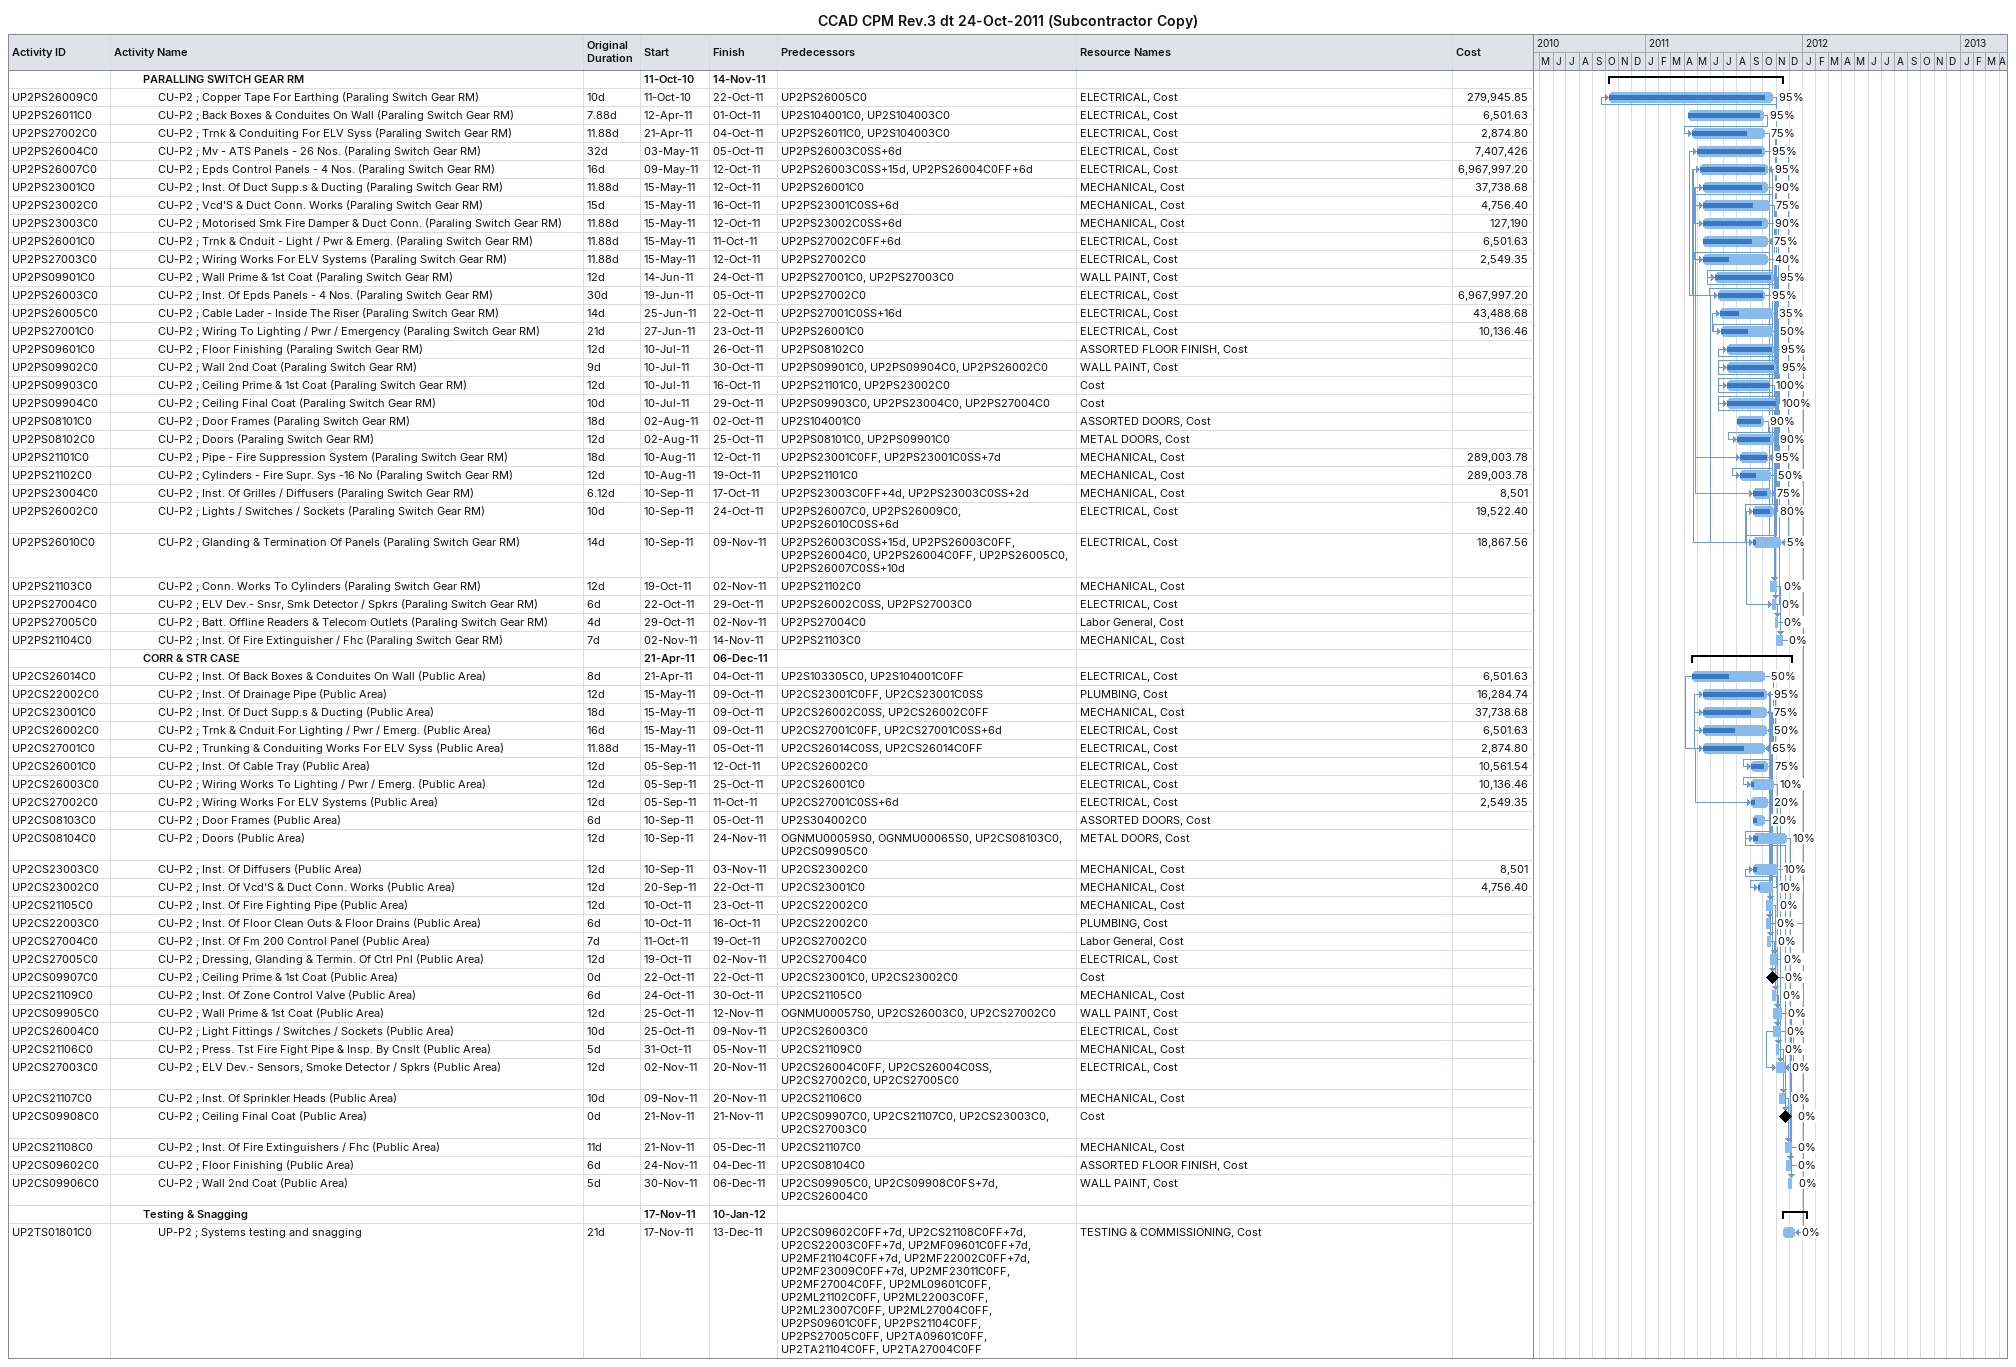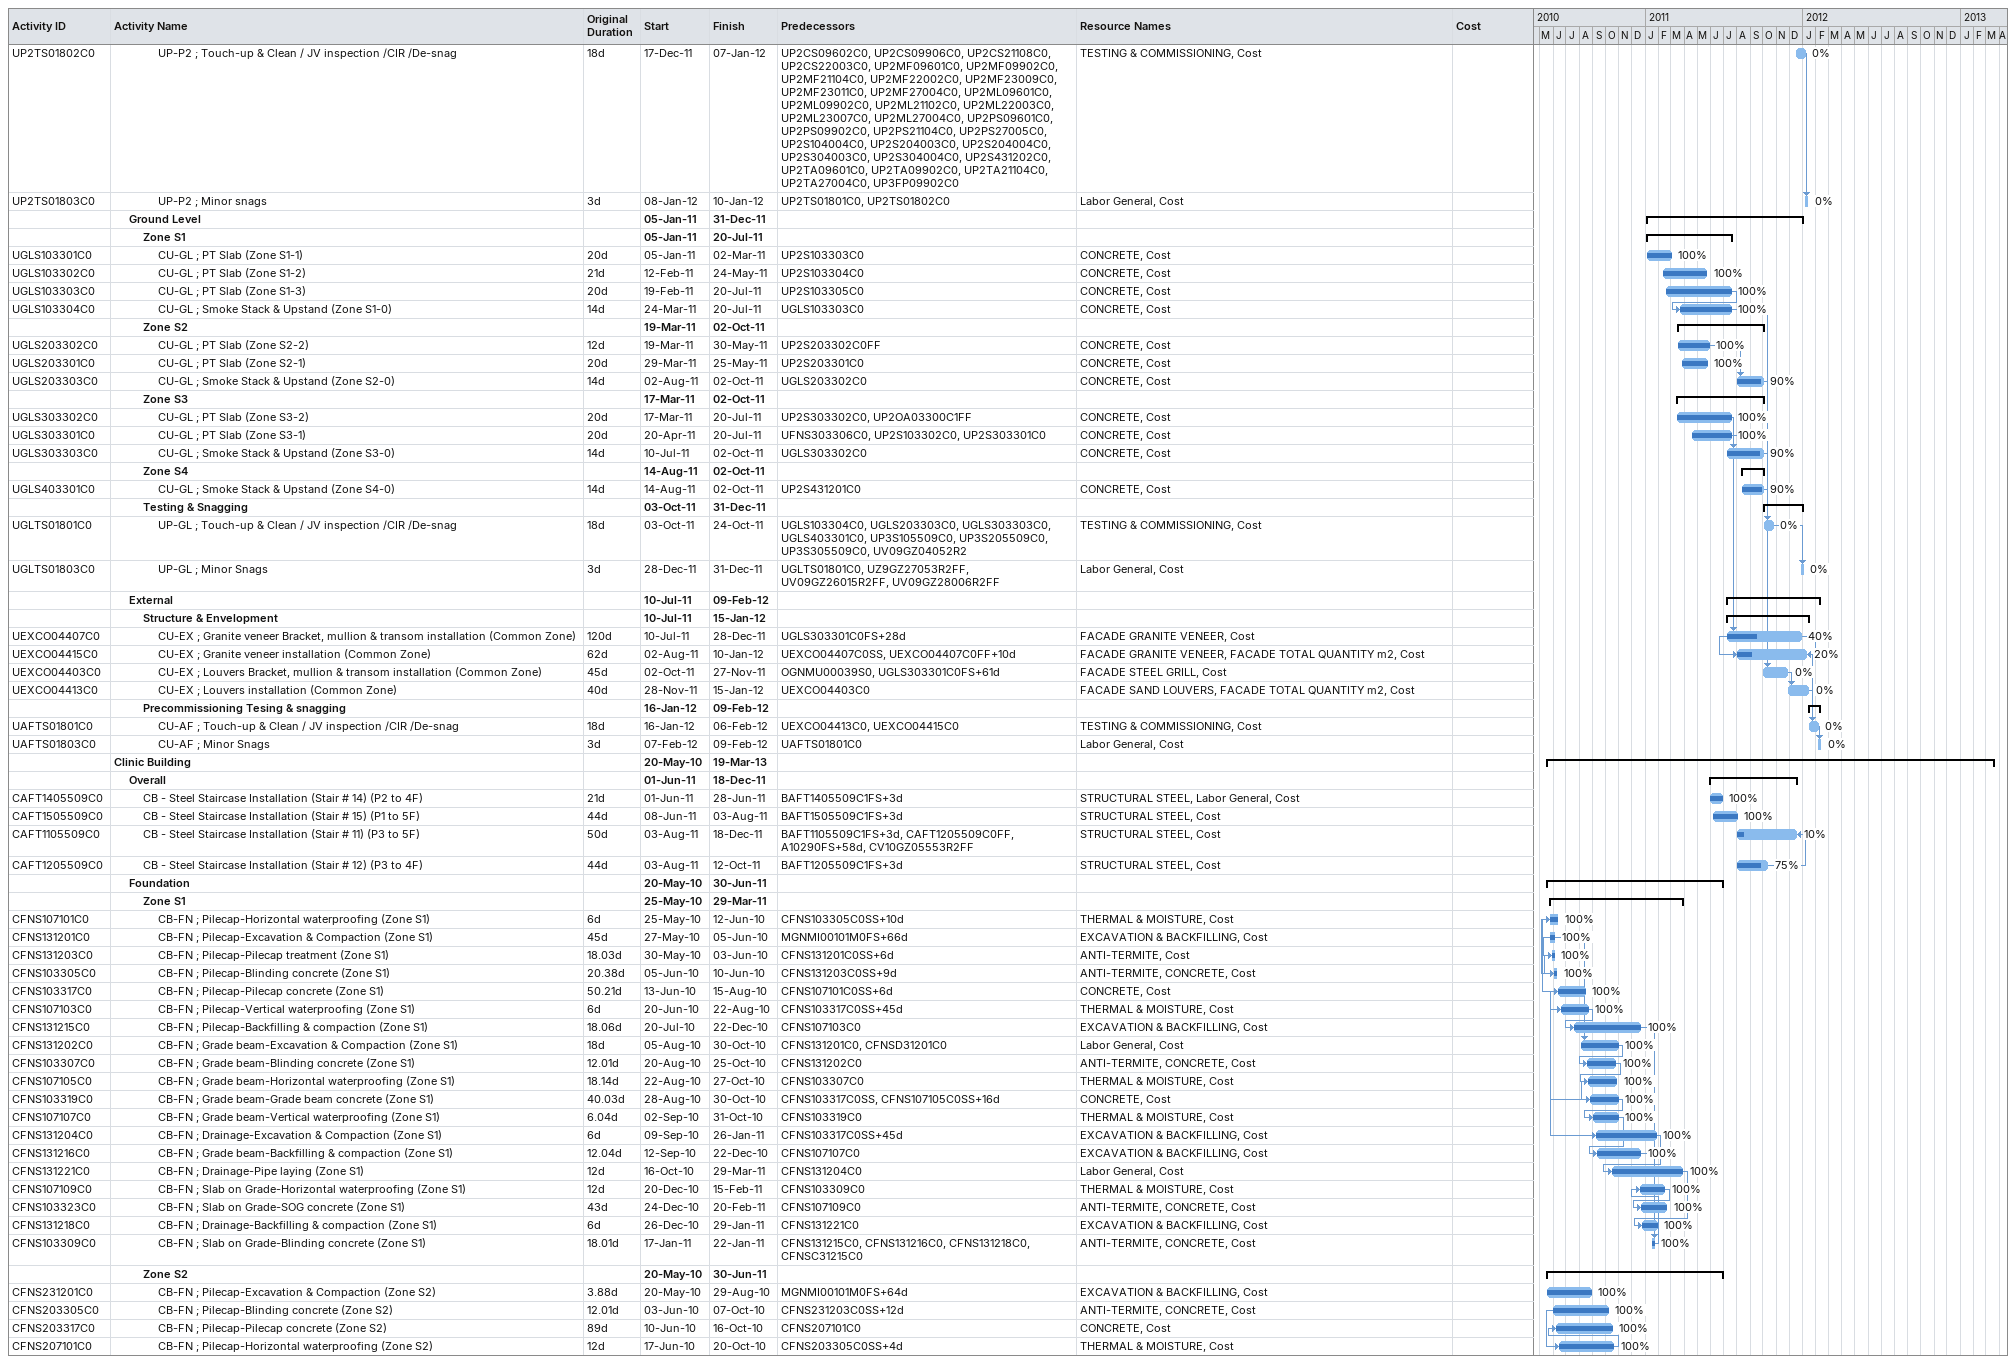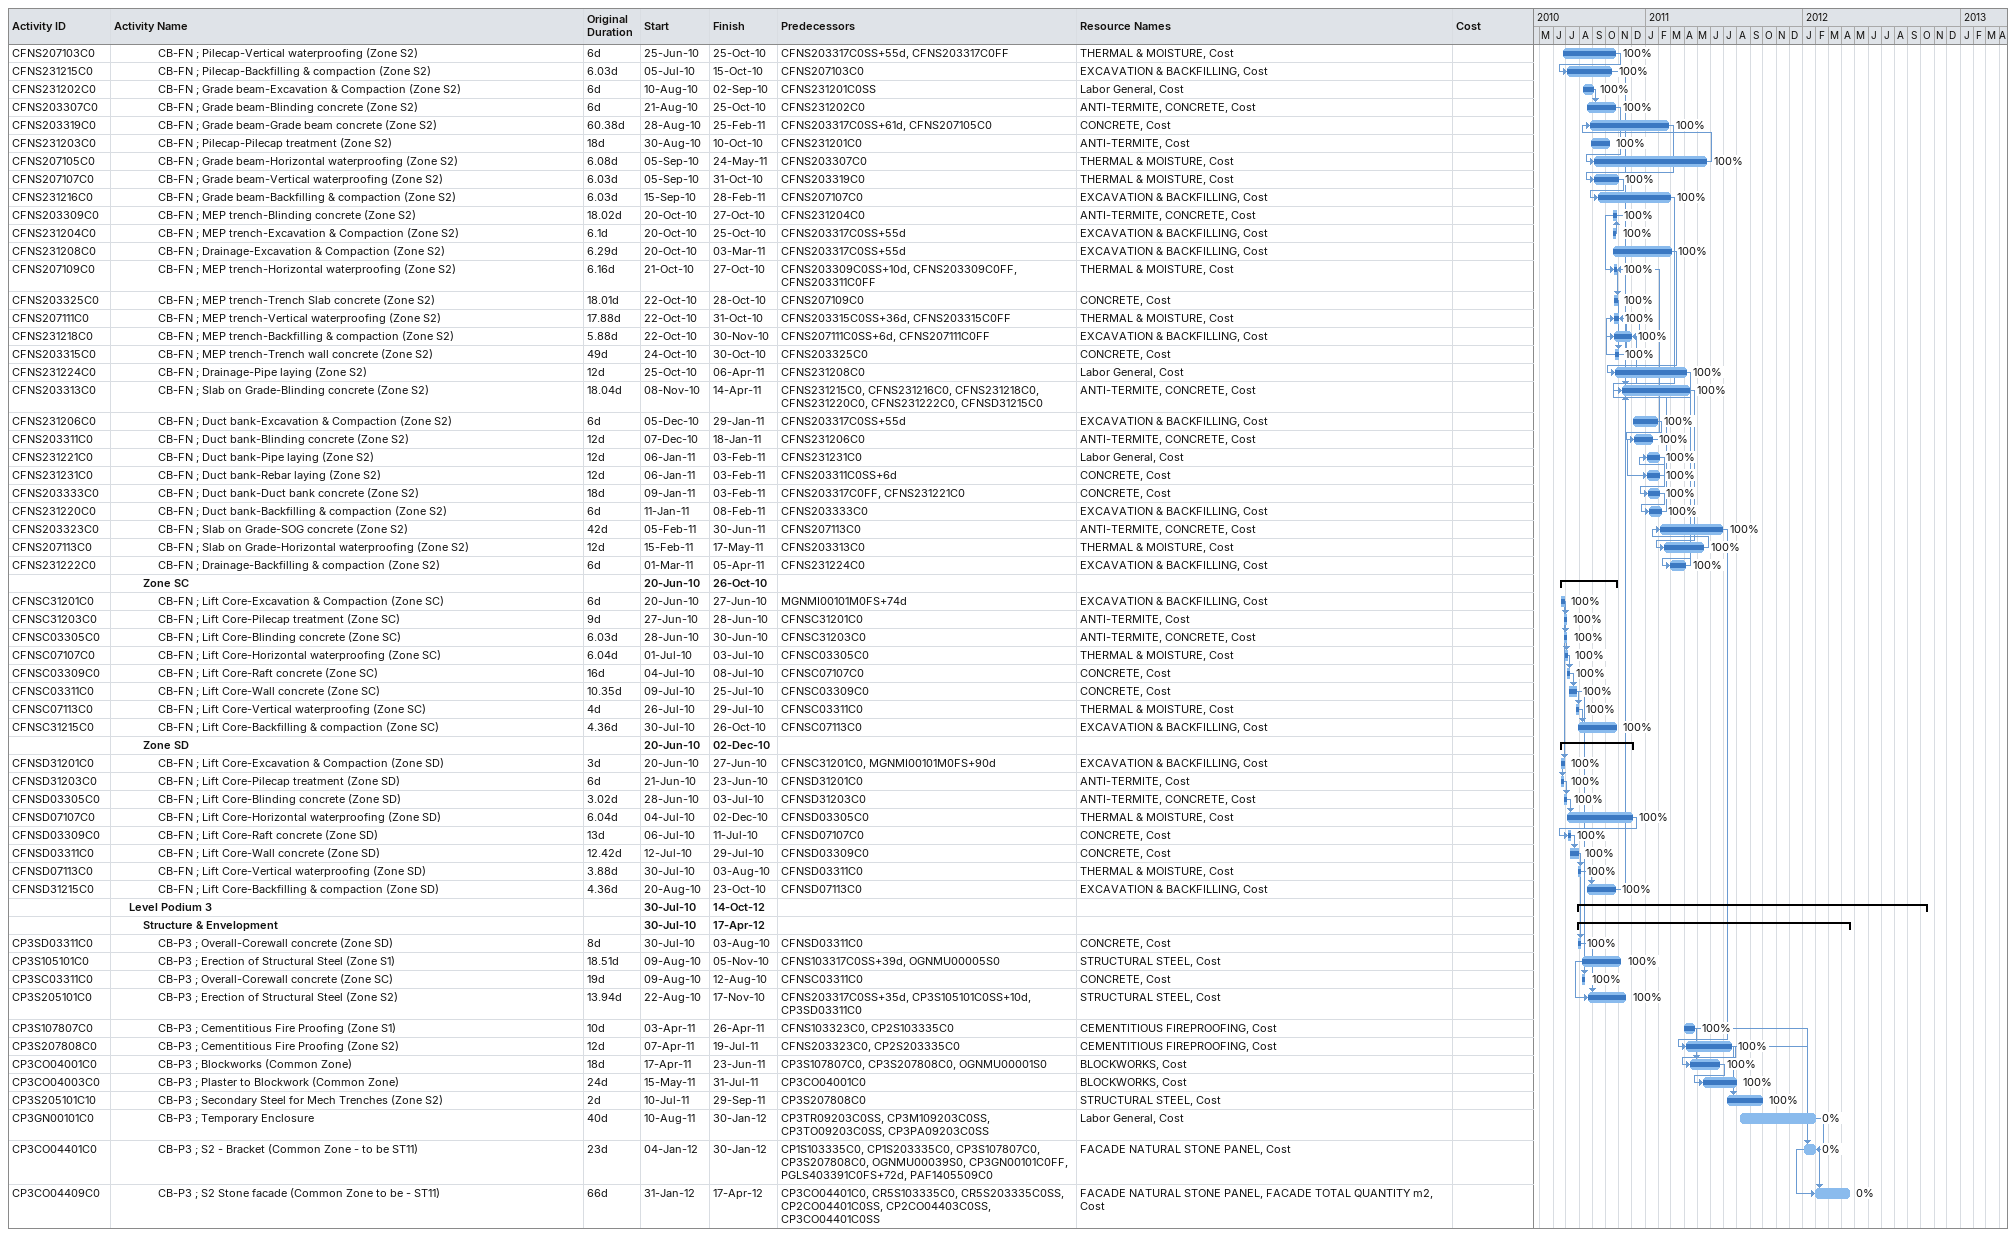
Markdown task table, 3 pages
CCAD CPM Rev.3 dt 24-Oct-2011 (Subcontractor Copy)

| ID | Level | Task | Original duration | Start | Finish | Predecessors | Resources | % complete | Cost |
|---|---|---|---|---|---|---|---|---|---|
|  | 3 | **PARALLING SWITCH GEAR RM** |  | 2010-10-11 | 2011-11-14 |  |  |  |  |
| UP2PS26009C0 | 4 | CU-P2 ; Copper Tape For Earthing (Paraling Switch Gear RM) | 10d | 2010-10-11 | 2011-10-22 | UP2PS26005C0 | ELECTRICAL, Cost | 95 | 279945.85 |
| UP2PS26011C0 | 4 | CU-P2 ; Back Boxes & Conduites On Wall (Paraling Switch Gear RM) | 7.88d | 2011-04-12 | 2011-10-01 | UP2S104001C0, UP2S104003C0 | ELECTRICAL, Cost | 95 | 6501.63 |
| UP2PS27002C0 | 4 | CU-P2 ; Trnk & Conduiting For ELV Syss (Paraling Switch Gear RM) | 11.88d | 2011-04-21 | 2011-10-04 | UP2PS26011C0, UP2S104003C0 | ELECTRICAL, Cost | 75 | 2874.80 |
| UP2PS26004C0 | 4 | CU-P2 ; Mv - ATS Panels - 26 Nos. (Paraling Switch Gear RM) | 32d | 2011-05-03 | 2011-10-05 | UP2PS26003C0SS+6d | ELECTRICAL, Cost | 95 | 7407426 |
| UP2PS26007C0 | 4 | CU-P2 ; Epds Control Panels - 4 Nos. (Paraling Switch Gear RM) | 16d | 2011-05-09 | 2011-10-12 | UP2PS26003C0SS+15d, UP2PS26004C0FF+6d | ELECTRICAL, Cost | 95 | 6967997.20 |
| UP2PS23001C0 | 4 | CU-P2 ; Inst. Of Duct Supp.s & Ducting (Paraling Switch Gear RM) | 11.88d | 2011-05-15 | 2011-10-12 | UP2PS26001C0 | MECHANICAL, Cost | 90 | 37738.68 |
| UP2PS23002C0 | 4 | CU-P2 ; Vcd'S & Duct Conn. Works (Paraling Switch Gear RM) | 15d | 2011-05-15 | 2011-10-16 | UP2PS23001C0SS+6d | MECHANICAL, Cost | 75 | 4756.40 |
| UP2PS23003C0 | 4 | CU-P2 ; Motorised Smk Fire Damper & Duct Conn. (Paraling Switch Gear RM) | 11.88d | 2011-05-15 | 2011-10-12 | UP2PS23002C0SS+6d | MECHANICAL, Cost | 90 | 127190 |
| UP2PS26001C0 | 4 | CU-P2 ; Trnk & Cnduit - Light / Pwr & Emerg. (Paraling Switch Gear RM) | 11.88d | 2011-05-15 | 2011-10-11 | UP2PS27002C0FF+6d | ELECTRICAL, Cost | 75 | 6501.63 |
| UP2PS27003C0 | 4 | CU-P2 ; Wiring Works For ELV Systems (Paraling Switch Gear RM) | 11.88d | 2011-05-15 | 2011-10-12 | UP2PS27002C0 | ELECTRICAL, Cost | 40 | 2549.35 |
| UP2PS09901C0 | 4 | CU-P2 ; Wall Prime & 1st Coat (Paraling Switch Gear RM) | 12d | 2011-06-14 | 2011-10-24 | UP2PS27001C0, UP2PS27003C0 | WALL PAINT, Cost | 95 |  |
| UP2PS26003C0 | 4 | CU-P2 ; Inst. Of Epds Panels - 4 Nos. (Paraling Switch Gear RM) | 30d | 2011-06-19 | 2011-10-05 | UP2PS27002C0 | ELECTRICAL, Cost | 95 | 6967997.20 |
| UP2PS26005C0 | 4 | CU-P2 ; Cable Lader - Inside The Riser (Paraling Switch Gear RM) | 14d | 2011-06-25 | 2011-10-22 | UP2PS27001C0SS+16d | ELECTRICAL, Cost | 35 | 43488.68 |
| UP2PS27001C0 | 4 | CU-P2 ; Wiring To Lighting / Pwr / Emergency (Paraling Switch Gear RM) | 21d | 2011-06-27 | 2011-10-23 | UP2PS26001C0 | ELECTRICAL, Cost | 50 | 10136.46 |
| UP2PS09601C0 | 4 | CU-P2 ; Floor Finishing (Paraling Switch Gear RM) | 12d | 2011-07-10 | 2011-10-26 | UP2PS08102C0 | ASSORTED FLOOR FINISH, Cost | 95 |  |
| UP2PS09902C0 | 4 | CU-P2 ; Wall 2nd Coat (Paraling Switch Gear RM) | 9d | 2011-07-10 | 2011-10-30 | UP2PS09901C0, UP2PS09904C0, UP2PS26002C0 | WALL PAINT, Cost | 95 |  |
| UP2PS09903C0 | 4 | CU-P2 ; Ceiling Prime & 1st Coat (Paraling Switch Gear RM) | 12d | 2011-07-10 | 2011-10-16 | UP2PS21101C0, UP2PS23002C0 | Cost | 100 |  |
| UP2PS09904C0 | 4 | CU-P2 ; Ceiling Final Coat (Paraling Switch Gear RM) | 10d | 2011-07-10 | 2011-10-29 | UP2PS09903C0, UP2PS23004C0, UP2PS27004C0 | Cost | 100 |  |
| UP2PS08101C0 | 4 | CU-P2 ; Door Frames (Paraling Switch Gear RM) | 18d | 2011-08-02 | 2011-10-02 | UP2S104001C0 | ASSORTED DOORS, Cost | 90 |  |
| UP2PS08102C0 | 4 | CU-P2 ; Doors (Paraling Switch Gear RM) | 12d | 2011-08-02 | 2011-10-25 | UP2PS08101C0, UP2PS09901C0 | METAL DOORS, Cost | 90 |  |
| UP2PS21101C0 | 4 | CU-P2 ; Pipe - Fire Suppression System (Paraling Switch Gear RM) | 18d | 2011-08-10 | 2011-10-12 | UP2PS23001C0FF, UP2PS23001C0SS+7d | MECHANICAL, Cost | 95 | 289003.78 |
| UP2PS21102C0 | 4 | CU-P2 ; Cylinders - Fire Supr. Sys -16 No (Paraling Switch Gear RM) | 12d | 2011-08-10 | 2011-10-19 | UP2PS21101C0 | MECHANICAL, Cost | 50 | 289003.78 |
| UP2PS23004C0 | 4 | CU-P2 ; Inst. Of Grilles / Diffusers (Paraling Switch Gear RM) | 6.12d | 2011-09-10 | 2011-10-17 | UP2PS23003C0FF+4d, UP2PS23003C0SS+2d | MECHANICAL, Cost | 75 | 8501 |
| UP2PS26002C0 | 4 | CU-P2 ; Lights / Switches / Sockets (Paraling Switch Gear RM) | 10d | 2011-09-10 | 2011-10-24 | UP2PS26007C0, UP2PS26009C0, UP2PS26010C0SS+6d | ELECTRICAL, Cost | 80 | 19522.40 |
| UP2PS26010C0 | 4 | CU-P2 ; Glanding & Termination Of Panels (Paraling Switch Gear RM) | 14d | 2011-09-10 | 2011-11-09 | UP2PS26003C0SS+15d, UP2PS26003C0FF, UP2PS26004C0, UP2PS26004C0FF, UP2PS26005C0, UP2PS26007C0SS+10d | ELECTRICAL, Cost | 5 | 18867.56 |
| UP2PS21103C0 | 4 | CU-P2 ; Conn. Works To Cylinders (Paraling Switch Gear RM) | 12d | 2011-10-19 | 2011-11-02 | UP2PS21102C0 | MECHANICAL, Cost | 0 |  |
| UP2PS27004C0 | 4 | CU-P2 ; ELV Dev.- Snsr, Smk Detector / Spkrs (Paraling Switch Gear RM) | 6d | 2011-10-22 | 2011-10-29 | UP2PS26002C0SS, UP2PS27003C0 | ELECTRICAL, Cost | 0 |  |
| UP2PS27005C0 | 4 | CU-P2 ; Batt. Offline Readers & Telecom Outlets (Paraling Switch Gear RM) | 4d | 2011-10-29 | 2011-11-02 | UP2PS27004C0 | Labor General, Cost | 0 |  |
| UP2PS21104C0 | 4 | CU-P2 ; Inst. Of Fire Extinguisher / Fhc (Paraling Switch Gear RM) | 7d | 2011-11-02 | 2011-11-14 | UP2PS21103C0 | MECHANICAL, Cost | 0 |  |
|  | 3 | **CORR & STR CASE** |  | 2011-04-21 | 2011-12-06 |  |  |  |  |
| UP2CS26014C0 | 4 | CU-P2 ; Inst. Of Back Boxes & Conduites On Wall (Public Area) | 8d | 2011-04-21 | 2011-10-04 | UP2S103305C0, UP2S104001C0FF | ELECTRICAL, Cost | 50 | 6501.63 |
| UP2CS22002C0 | 4 | CU-P2 ; Inst. Of Drainage Pipe (Public Area) | 12d | 2011-05-15 | 2011-10-09 | UP2CS23001C0FF, UP2CS23001C0SS | PLUMBING, Cost | 95 | 16284.74 |
| UP2CS23001C0 | 4 | CU-P2 ; Inst. Of Duct Supp.s & Ducting (Public Area) | 18d | 2011-05-15 | 2011-10-09 | UP2CS26002C0SS, UP2CS26002C0FF | MECHANICAL, Cost | 75 | 37738.68 |
| UP2CS26002C0 | 4 | CU-P2 ; Trnk & Cnduit For Lighting / Pwr / Emerg. (Public Area) | 16d | 2011-05-15 | 2011-10-09 | UP2CS27001C0FF, UP2CS27001C0SS+6d | ELECTRICAL, Cost | 50 | 6501.63 |
| UP2CS27001C0 | 4 | CU-P2 ; Trunking & Conduiting Works For ELV Syss (Public Area) | 11.88d | 2011-05-15 | 2011-10-05 | UP2CS26014C0SS, UP2CS26014C0FF | ELECTRICAL, Cost | 65 | 2874.80 |
| UP2CS26001C0 | 4 | CU-P2 ; Inst. Of Cable Tray (Public Area) | 12d | 2011-09-05 | 2011-10-12 | UP2CS26002C0 | ELECTRICAL, Cost | 75 | 10561.54 |
| UP2CS26003C0 | 4 | CU-P2 ; Wiring Works To Lighting / Pwr / Emerg. (Public Area) | 12d | 2011-09-05 | 2011-10-25 | UP2CS26001C0 | ELECTRICAL, Cost | 10 | 10136.46 |
| UP2CS27002C0 | 4 | CU-P2 ; Wiring Works For ELV Systems (Public Area) | 12d | 2011-09-05 | 2011-10-11 | UP2CS27001C0SS+6d | ELECTRICAL, Cost | 20 | 2549.35 |
| UP2CS08103C0 | 4 | CU-P2 ; Door Frames (Public Area) | 6d | 2011-09-10 | 2011-10-05 | UP2S304002C0 | ASSORTED DOORS, Cost | 20 |  |
| UP2CS08104C0 | 4 | CU-P2 ; Doors (Public Area) | 12d | 2011-09-10 | 2011-11-24 | OGNMU00059S0, OGNMU00065S0, UP2CS08103C0, UP2CS09905C0 | METAL DOORS, Cost | 10 |  |
| UP2CS23003C0 | 4 | CU-P2 ; Inst. Of Diffusers (Public Area) | 12d | 2011-09-10 | 2011-11-03 | UP2CS23002C0 | MECHANICAL, Cost | 10 | 8501 |
| UP2CS23002C0 | 4 | CU-P2 ; Inst. Of Vcd'S & Duct Conn. Works (Public Area) | 12d | 2011-09-20 | 2011-10-22 | UP2CS23001C0 | MECHANICAL, Cost | 10 | 4756.40 |
| UP2CS21105C0 | 4 | CU-P2 ; Inst. Of Fire Fighting Pipe (Public Area) | 12d | 2011-10-10 | 2011-10-23 | UP2CS22002C0 | MECHANICAL, Cost | 0 |  |
| UP2CS22003C0 | 4 | CU-P2 ; Inst. Of Floor Clean Outs & Floor Drains (Public Area) | 6d | 2011-10-10 | 2011-10-16 | UP2CS22002C0 | PLUMBING, Cost | 0 |  |
| UP2CS27004C0 | 4 | CU-P2 ; Inst. Of Fm 200 Control Panel (Public Area) | 7d | 2011-10-11 | 2011-10-19 | UP2CS27002C0 | Labor General, Cost | 0 |  |
| UP2CS27005C0 | 4 | CU-P2 ; Dressing, Glanding & Termin. Of Ctrl Pnl (Public Area) | 12d | 2011-10-19 | 2011-11-02 | UP2CS27004C0 | ELECTRICAL, Cost | 0 |  |
| UP2CS09907C0 | 4 | CU-P2 ; Ceiling Prime & 1st Coat (Public Area) | 0d | 2011-10-22 | 2011-10-22 | UP2CS23001C0, UP2CS23002C0 | Cost | 0 |  |
| UP2CS21109C0 | 4 | CU-P2 ; Inst. Of Zone Control Valve (Public Area) | 6d | 2011-10-24 | 2011-10-30 | UP2CS21105C0 | MECHANICAL, Cost | 0 |  |
| UP2CS09905C0 | 4 | CU-P2 ; Wall Prime & 1st Coat (Public Area) | 12d | 2011-10-25 | 2011-11-12 | OGNMU00057S0, UP2CS26003C0, UP2CS27002C0 | WALL PAINT, Cost | 0 |  |
| UP2CS26004C0 | 4 | CU-P2 ; Light Fittings / Switches / Sockets (Public Area) | 10d | 2011-10-25 | 2011-11-09 | UP2CS26003C0 | ELECTRICAL, Cost | 0 |  |
| UP2CS21106C0 | 4 | CU-P2 ; Press. Tst Fire Fight Pipe & Insp. By Cnslt (Public Area) | 5d | 2011-10-31 | 2011-11-05 | UP2CS21109C0 | MECHANICAL, Cost | 0 |  |
| UP2CS27003C0 | 4 | CU-P2 ; ELV Dev.- Sensors, Smoke Detector / Spkrs (Public Area) | 12d | 2011-11-02 | 2011-11-20 | UP2CS26004C0FF, UP2CS26004C0SS, UP2CS27002C0, UP2CS27005C0 | ELECTRICAL, Cost | 0 |  |
| UP2CS21107C0 | 4 | CU-P2 ; Inst. Of Sprinkler Heads (Public Area) | 10d | 2011-11-09 | 2011-11-20 | UP2CS21106C0 | MECHANICAL, Cost | 0 |  |
| UP2CS09908C0 | 4 | CU-P2 ; Ceiling Final Coat (Public Area) | 0d | 2011-11-21 | 2011-11-21 | UP2CS09907C0, UP2CS21107C0, UP2CS23003C0, UP2CS27003C0 | Cost | 0 |  |
| UP2CS21108C0 | 4 | CU-P2 ; Inst. Of Fire Extinguishers / Fhc (Public Area) | 11d | 2011-11-21 | 2011-12-05 | UP2CS21107C0 | MECHANICAL, Cost | 0 |  |
| UP2CS09602C0 | 4 | CU-P2 ; Floor Finishing (Public Area) | 6d | 2011-11-24 | 2011-12-04 | UP2CS08104C0 | ASSORTED FLOOR FINISH, Cost | 0 |  |
| UP2CS09906C0 | 4 | CU-P2 ; Wall 2nd Coat (Public Area) | 5d | 2011-11-30 | 2011-12-06 | UP2CS09905C0, UP2CS09908C0FS+7d, UP2CS26004C0 | WALL PAINT, Cost | 0 |  |
|  | 3 | **Testing & Snagging** |  | 2011-11-17 | 2012-01-10 |  |  |  |  |
| UP2TS01801C0 | 4 | UP-P2 ; Systems testing and snagging | 21d | 2011-11-17 | 2011-12-13 | UP2CS09602C0FF+7d, UP2CS21108C0FF+7d, UP2CS22003C0FF+7d, UP2MF09601C0FF+7d, UP2MF21104C0FF+7d, UP2MF22002C0FF+7d, UP2MF23009C0FF+7d, UP2MF23011C0FF, UP2MF27004C0FF, UP2ML09601C0FF, UP2ML21102C0FF, UP2ML22003C0FF, UP2ML23007C0FF, UP2ML27004C0FF, UP2PS09601C0FF, UP2PS21104C0FF, UP2PS27005C0FF, UP2TA09601C0FF, UP2TA21104C0FF, UP2TA27004C0FF | TESTING & COMMISSIONING, Cost | 0 |  |
| UP2TS01802C0 | 4 | UP-P2 ; Touch-up & Clean / JV inspection /CIR /De-snag | 18d | 2011-12-17 | 2012-01-07 | UP2CS09602C0, UP2CS09906C0, UP2CS21108C0, UP2CS22003C0, UP2MF09601C0, UP2MF09902C0, UP2MF21104C0, UP2MF22002C0, UP2MF23009C0, UP2MF23011C0, UP2MF27004C0, UP2ML09601C0, UP2ML09902C0, UP2ML21102C0, UP2ML22003C0, UP2ML23007C0, UP2ML27004C0, UP2PS09601C0, UP2PS09902C0, UP2PS21104C0, UP2PS27005C0, UP2S104004C0, UP2S204003C0, UP2S204004C0, UP2S304003C0, UP2S304004C0, UP2S431202C0, UP2TA09601C0, UP2TA09902C0, UP2TA21104C0, UP2TA27004C0, UP3FP09902C0 | TESTING & COMMISSIONING, Cost | 0 |  |
| UP2TS01803C0 | 4 | UP-P2 ; Minor snags | 3d | 2012-01-08 | 2012-01-10 | UP2TS01801C0, UP2TS01802C0 | Labor General, Cost | 0 |  |
|  | 2 | **Ground Level** |  | 2011-01-05 | 2011-12-31 |  |  |  |  |
|  | 3 | **Zone S1** |  | 2011-01-05 | 2011-07-20 |  |  |  |  |
| UGLS103301C0 | 4 | CU-GL ; PT Slab (Zone S1-1) | 20d | 2011-01-05 | 2011-03-02 | UP2S103303C0 | CONCRETE, Cost | 100 |  |
| UGLS103302C0 | 4 | CU-GL ; PT Slab (Zone S1-2) | 21d | 2011-02-12 | 2011-05-24 | UP2S103304C0 | CONCRETE, Cost | 100 |  |
| UGLS103303C0 | 4 | CU-GL ; PT Slab (Zone S1-3) | 20d | 2011-02-19 | 2011-07-20 | UP2S103305C0 | CONCRETE, Cost | 100 |  |
| UGLS103304C0 | 4 | CU-GL ; Smoke Stack & Upstand (Zone S1-0) | 14d | 2011-03-24 | 2011-07-20 | UGLS103303C0 | CONCRETE, Cost | 100 |  |
|  | 3 | **Zone S2** |  | 2011-03-19 | 2011-10-02 |  |  |  |  |
| UGLS203302C0 | 4 | CU-GL ; PT Slab (Zone S2-2) | 12d | 2011-03-19 | 2011-05-30 | UP2S203302C0FF | CONCRETE, Cost | 100 |  |
| UGLS203301C0 | 4 | CU-GL ; PT Slab (Zone S2-1) | 20d | 2011-03-29 | 2011-05-25 | UP2S203301C0 | CONCRETE, Cost | 100 |  |
| UGLS203303C0 | 4 | CU-GL ; Smoke Stack & Upstand (Zone S2-0) | 14d | 2011-08-02 | 2011-10-02 | UGLS203302C0 | CONCRETE, Cost | 90 |  |
|  | 3 | **Zone S3** |  | 2011-03-17 | 2011-10-02 |  |  |  |  |
| UGLS303302C0 | 4 | CU-GL ; PT Slab (Zone S3-2) | 20d | 2011-03-17 | 2011-07-20 | UP2S303302C0, UP2OA03300C1FF | CONCRETE, Cost | 100 |  |
| UGLS303301C0 | 4 | CU-GL ; PT Slab (Zone S3-1) | 20d | 2011-04-20 | 2011-07-20 | UFNS303306C0, UP2S103302C0, UP2S303301C0 | CONCRETE, Cost | 100 |  |
| UGLS303303C0 | 4 | CU-GL ; Smoke Stack & Upstand (Zone S3-0) | 14d | 2011-07-10 | 2011-10-02 | UGLS303302C0 | CONCRETE, Cost | 90 |  |
|  | 3 | **Zone S4** |  | 2011-08-14 | 2011-10-02 |  |  |  |  |
| UGLS403301C0 | 4 | CU-GL ; Smoke Stack & Upstand (Zone S4-0) | 14d | 2011-08-14 | 2011-10-02 | UP2S431201C0 | CONCRETE, Cost | 90 |  |
|  | 3 | **Testing & Snagging** |  | 2011-10-03 | 2011-12-31 |  |  |  |  |
| UGLTS01801C0 | 4 | UP-GL ; Touch-up & Clean / JV inspection /CIR /De-snag | 18d | 2011-10-03 | 2011-10-24 | UGLS103304C0, UGLS203303C0, UGLS303303C0, UGLS403301C0, UP3S105509C0, UP3S205509C0, UP3S305509C0, UV09GZ04052R2 | TESTING & COMMISSIONING, Cost | 0 |  |
| UGLTS01803C0 | 4 | UP-GL ; Minor Snags | 3d | 2011-12-28 | 2011-12-31 | UGLTS01801C0, UZ9GZ27053R2FF, UV09GZ26015R2FF, UV09GZ28006R2FF | Labor General, Cost | 0 |  |
|  | 2 | **External** |  | 2011-07-10 | 2012-02-09 |  |  |  |  |
|  | 3 | **Structure & Envelopment** |  | 2011-07-10 | 2012-01-15 |  |  |  |  |
| UEXCO04407C0 | 4 | CU-EX ; Granite veneer Bracket, mullion & transom installation (Common Zone) | 120d | 2011-07-10 | 2011-12-28 | UGLS303301C0FS+28d | FACADE GRANITE VENEER, Cost | 40 |  |
| UEXCO04415C0 | 4 | CU-EX ; Granite veneer installation (Common Zone) | 62d | 2011-08-02 | 2012-01-10 | UEXCO04407C0SS, UEXCO04407C0FF+10d | FACADE GRANITE VENEER, FACADE TOTAL QUANTITY m2, Cost | 20 |  |
| UEXCO04403C0 | 4 | CU-EX ; Louvers Bracket, mullion & transom installation (Common Zone) | 45d | 2011-10-02 | 2011-11-27 | OGNMU00039S0, UGLS303301C0FS+61d | FACADE STEEL GRILL, Cost | 0 |  |
| UEXCO04413C0 | 4 | CU-EX ; Louvers installation (Common Zone) | 40d | 2011-11-28 | 2012-01-15 | UEXCO04403C0 | FACADE SAND LOUVERS, FACADE TOTAL QUANTITY m2, Cost | 0 |  |
|  | 3 | **Precommissioning Tesing & snagging** |  | 2012-01-16 | 2012-02-09 |  |  |  |  |
| UAFTS01801C0 | 4 | CU-AF ; Touch-up & Clean / JV inspection /CIR /De-snag | 18d | 2012-01-16 | 2012-02-06 | UEXCO04413C0, UEXCO04415C0 | TESTING & COMMISSIONING, Cost | 0 |  |
| UAFTS01803C0 | 4 | CU-AF ; Minor Snags | 3d | 2012-02-07 | 2012-02-09 | UAFTS01801C0 | Labor General, Cost | 0 |  |
|  | 1 | **Clinic Building** |  | 2010-05-20 | 2013-03-19 |  |  |  |  |
|  | 2 | **Overall** |  | 2011-06-01 | 2011-12-18 |  |  |  |  |
| CAFT1405509C0 | 3 | CB - Steel Staircase Installation (Stair # 14) (P2 to 4F) | 21d | 2011-06-01 | 2011-06-28 | BAFT1405509C1FS+3d | STRUCTURAL STEEL, Labor General, Cost | 100 |  |
| CAFT1505509C0 | 3 | CB - Steel Staircase Installation (Stair # 15) (P1 to 5F) | 44d | 2011-06-08 | 2011-08-03 | BAFT1505509C1FS+3d | STRUCTURAL STEEL, Cost | 100 |  |
| CAFT1105509C0 | 3 | CB - Steel Staircase Installation (Stair # 11) (P3 to 5F) | 50d | 2011-08-03 | 2011-12-18 | BAFT1105509C1FS+3d, CAFT1205509C0FF, A10290FS+58d, CV10GZ05553R2FF | STRUCTURAL STEEL, Cost | 10 |  |
| CAFT1205509C0 | 3 | CB - Steel Staircase Installation (Stair # 12) (P3 to 4F) | 44d | 2011-08-03 | 2011-10-12 | BAFT1205509C1FS+3d | STRUCTURAL STEEL, Cost | 75 |  |
|  | 2 | **Foundation** |  | 2010-05-20 | 2011-06-30 |  |  |  |  |
|  | 3 | **Zone S1** |  | 2010-05-25 | 2011-03-29 |  |  |  |  |
| CFNS107101C0 | 4 | CB-FN ; Pilecap-Horizontal waterproofing (Zone S1) | 6d | 2010-05-25 | 2010-06-12 | CFNS103305C0SS+10d | THERMAL & MOISTURE, Cost | 100 |  |
| CFNS131201C0 | 4 | CB-FN ; Pilecap-Excavation & Compaction (Zone S1) | 45d | 2010-05-27 | 2010-06-05 | MGNMI00101M0FS+66d | EXCAVATION & BACKFILLING, Cost | 100 |  |
| CFNS131203C0 | 4 | CB-FN ; Pilecap-Pilecap treatment (Zone S1) | 18.03d | 2010-05-30 | 2010-06-03 | CFNS131201C0SS+6d | ANTI-TERMITE, Cost | 100 |  |
| CFNS103305C0 | 4 | CB-FN ; Pilecap-Blinding concrete (Zone S1) | 20.38d | 2010-06-05 | 2010-06-10 | CFNS131203C0SS+9d | ANTI-TERMITE, CONCRETE, Cost | 100 |  |
| CFNS103317C0 | 4 | CB-FN ; Pilecap-Pilecap concrete (Zone S1) | 50.21d | 2010-06-13 | 2010-08-15 | CFNS107101C0SS+6d | CONCRETE, Cost | 100 |  |
| CFNS107103C0 | 4 | CB-FN ; Pilecap-Vertical waterproofing (Zone S1) | 6d | 2010-06-20 | 2010-08-22 | CFNS103317C0SS+45d | THERMAL & MOISTURE, Cost | 100 |  |
| CFNS131215C0 | 4 | CB-FN ; Pilecap-Backfilling & compaction (Zone S1) | 18.06d | 2010-07-20 | 2010-12-22 | CFNS107103C0 | EXCAVATION & BACKFILLING, Cost | 100 |  |
| CFNS131202C0 | 4 | CB-FN ; Grade beam-Excavation & Compaction (Zone S1) | 18d | 2010-08-05 | 2010-10-30 | CFNS131201C0, CFNSD31201C0 | Labor General, Cost | 100 |  |
| CFNS103307C0 | 4 | CB-FN ; Grade beam-Blinding concrete (Zone S1) | 12.01d | 2010-08-20 | 2010-10-25 | CFNS131202C0 | ANTI-TERMITE, CONCRETE, Cost | 100 |  |
| CFNS107105C0 | 4 | CB-FN ; Grade beam-Horizontal waterproofing (Zone S1) | 18.14d | 2010-08-22 | 2010-10-27 | CFNS103307C0 | THERMAL & MOISTURE, Cost | 100 |  |
| CFNS103319C0 | 4 | CB-FN ; Grade beam-Grade beam concrete (Zone S1) | 40.03d | 2010-08-28 | 2010-10-30 | CFNS103317C0SS, CFNS107105C0SS+16d | CONCRETE, Cost | 100 |  |
| CFNS107107C0 | 4 | CB-FN ; Grade beam-Vertical waterproofing (Zone S1) | 6.04d | 2010-09-02 | 2010-10-31 | CFNS103319C0 | THERMAL & MOISTURE, Cost | 100 |  |
| CFNS131204C0 | 4 | CB-FN ; Drainage-Excavation & Compaction (Zone S1) | 6d | 2010-09-09 | 2011-01-26 | CFNS103317C0SS+45d | EXCAVATION & BACKFILLING, Cost | 100 |  |
| CFNS131216C0 | 4 | CB-FN ; Grade beam-Backfilling & compaction (Zone S1) | 12.04d | 2010-09-12 | 2010-12-22 | CFNS107107C0 | EXCAVATION & BACKFILLING, Cost | 100 |  |
| CFNS131221C0 | 4 | CB-FN ; Drainage-Pipe laying (Zone S1) | 12d | 2010-10-16 | 2011-03-29 | CFNS131204C0 | Labor General, Cost | 100 |  |
| CFNS107109C0 | 4 | CB-FN ; Slab on Grade-Horizontal waterproofing (Zone S1) | 12d | 2010-12-20 | 2011-02-15 | CFNS103309C0 | THERMAL & MOISTURE, Cost | 100 |  |
| CFNS103323C0 | 4 | CB-FN ; Slab on Grade-SOG concrete (Zone S1) | 43d | 2010-12-24 | 2011-02-20 | CFNS107109C0 | ANTI-TERMITE, CONCRETE, Cost | 100 |  |
| CFNS131218C0 | 4 | CB-FN ; Drainage-Backfilling & compaction (Zone S1) | 6d | 2010-12-26 | 2011-01-29 | CFNS131221C0 | EXCAVATION & BACKFILLING, Cost | 100 |  |
| CFNS103309C0 | 4 | CB-FN ; Slab on Grade-Blinding concrete (Zone S1) | 18.01d | 2011-01-17 | 2011-01-22 | CFNS131215C0, CFNS131216C0, CFNS131218C0, CFNSC31215C0 | ANTI-TERMITE, CONCRETE, Cost | 100 |  |
|  | 3 | **Zone S2** |  | 2010-05-20 | 2011-06-30 |  |  |  |  |
| CFNS231201C0 | 4 | CB-FN ; Pilecap-Excavation & Compaction (Zone S2) | 3.88d | 2010-05-20 | 2010-08-29 | MGNMI00101M0FS+64d | EXCAVATION & BACKFILLING, Cost | 100 |  |
| CFNS203305C0 | 4 | CB-FN ; Pilecap-Blinding concrete (Zone S2) | 12.01d | 2010-06-03 | 2010-10-07 | CFNS231203C0SS+12d | ANTI-TERMITE, CONCRETE, Cost | 100 |  |
| CFNS203317C0 | 4 | CB-FN ; Pilecap-Pilecap concrete (Zone S2) | 89d | 2010-06-10 | 2010-10-16 | CFNS207101C0 | CONCRETE, Cost | 100 |  |
| CFNS207101C0 | 4 | CB-FN ; Pilecap-Horizontal waterproofing (Zone S2) | 12d | 2010-06-17 | 2010-10-20 | CFNS203305C0SS+4d | THERMAL & MOISTURE, Cost | 100 |  |
| CFNS207103C0 | 4 | CB-FN ; Pilecap-Vertical waterproofing (Zone S2) | 6d | 2010-06-25 | 2010-10-25 | CFNS203317C0SS+55d, CFNS203317C0FF | THERMAL & MOISTURE, Cost | 100 |  |
| CFNS231215C0 | 4 | CB-FN ; Pilecap-Backfilling & compaction (Zone S2) | 6.03d | 2010-07-05 | 2010-10-15 | CFNS207103C0 | EXCAVATION & BACKFILLING, Cost | 100 |  |
| CFNS231202C0 | 4 | CB-FN ; Grade beam-Excavation & Compaction (Zone S2) | 6d | 2010-08-10 | 2010-09-02 | CFNS231201C0SS | Labor General, Cost | 100 |  |
| CFNS203307C0 | 4 | CB-FN ; Grade beam-Blinding concrete (Zone S2) | 6d | 2010-08-21 | 2010-10-25 | CFNS231202C0 | ANTI-TERMITE, CONCRETE, Cost | 100 |  |
| CFNS203319C0 | 4 | CB-FN ; Grade beam-Grade beam concrete (Zone S2) | 60.38d | 2010-08-28 | 2011-02-25 | CFNS203317C0SS+61d, CFNS207105C0 | CONCRETE, Cost | 100 |  |
| CFNS231203C0 | 4 | CB-FN ; Pilecap-Pilecap treatment (Zone S2) | 18d | 2010-08-30 | 2010-10-10 | CFNS231201C0 | ANTI-TERMITE, Cost | 100 |  |
| CFNS207105C0 | 4 | CB-FN ; Grade beam-Horizontal waterproofing (Zone S2) | 6.08d | 2010-09-05 | 2011-05-24 | CFNS203307C0 | THERMAL & MOISTURE, Cost | 100 |  |
| CFNS207107C0 | 4 | CB-FN ; Grade beam-Vertical waterproofing (Zone S2) | 6.03d | 2010-09-05 | 2010-10-31 | CFNS203319C0 | THERMAL & MOISTURE, Cost | 100 |  |
| CFNS231216C0 | 4 | CB-FN ; Grade beam-Backfilling & compaction (Zone S2) | 6.03d | 2010-09-15 | 2011-02-28 | CFNS207107C0 | EXCAVATION & BACKFILLING, Cost | 100 |  |
| CFNS203309C0 | 4 | CB-FN ; MEP trench-Blinding concrete (Zone S2) | 18.02d | 2010-10-20 | 2010-10-27 | CFNS231204C0 | ANTI-TERMITE, CONCRETE, Cost | 100 |  |
| CFNS231204C0 | 4 | CB-FN ; MEP trench-Excavation & Compaction (Zone S2) | 6.1d | 2010-10-20 | 2010-10-25 | CFNS203317C0SS+55d | EXCAVATION & BACKFILLING, Cost | 100 |  |
| CFNS231208C0 | 4 | CB-FN ; Drainage-Excavation & Compaction (Zone S2) | 6.29d | 2010-10-20 | 2011-03-03 | CFNS203317C0SS+55d | EXCAVATION & BACKFILLING, Cost | 100 |  |
| CFNS207109C0 | 4 | CB-FN ; MEP trench-Horizontal waterproofing (Zone S2) | 6.16d | 2010-10-21 | 2010-10-27 | CFNS203309C0SS+10d, CFNS203309C0FF, CFNS203311C0FF | THERMAL & MOISTURE, Cost | 100 |  |
| CFNS203325C0 | 4 | CB-FN ; MEP trench-Trench Slab concrete (Zone S2) | 18.01d | 2010-10-22 | 2010-10-28 | CFNS207109C0 | CONCRETE, Cost | 100 |  |
| CFNS207111C0 | 4 | CB-FN ; MEP trench-Vertical waterproofing (Zone S2) | 17.88d | 2010-10-22 | 2010-10-31 | CFNS203315C0SS+36d, CFNS203315C0FF | THERMAL & MOISTURE, Cost | 100 |  |
| CFNS231218C0 | 4 | CB-FN ; MEP trench-Backfilling & compaction (Zone S2) | 5.88d | 2010-10-22 | 2010-11-30 | CFNS207111C0SS+6d, CFNS207111C0FF | EXCAVATION & BACKFILLING, Cost | 100 |  |
| CFNS203315C0 | 4 | CB-FN ; MEP trench-Trench wall concrete (Zone S2) | 49d | 2010-10-24 | 2010-10-30 | CFNS203325C0 | CONCRETE, Cost | 100 |  |
| CFNS231224C0 | 4 | CB-FN ; Drainage-Pipe laying (Zone S2) | 12d | 2010-10-25 | 2011-04-06 | CFNS231208C0 | Labor General, Cost | 100 |  |
| CFNS203313C0 | 4 | CB-FN ; Slab on Grade-Blinding concrete (Zone S2) | 18.04d | 2010-11-08 | 2011-04-14 | CFNS231215C0, CFNS231216C0, CFNS231218C0, CFNS231220C0, CFNS231222C0, CFNSD31215C0 | ANTI-TERMITE, CONCRETE, Cost | 100 |  |
| CFNS231206C0 | 4 | CB-FN ; Duct bank-Excavation & Compaction (Zone S2) | 6d | 2010-12-05 | 2011-01-29 | CFNS203317C0SS+55d | EXCAVATION & BACKFILLING, Cost | 100 |  |
| CFNS203311C0 | 4 | CB-FN ; Duct bank-Blinding concrete (Zone S2) | 12d | 2010-12-07 | 2011-01-18 | CFNS231206C0 | ANTI-TERMITE, CONCRETE, Cost | 100 |  |
| CFNS231221C0 | 4 | CB-FN ; Duct bank-Pipe laying (Zone S2) | 12d | 2011-01-06 | 2011-02-03 | CFNS231231C0 | Labor General, Cost | 100 |  |
| CFNS231231C0 | 4 | CB-FN ; Duct bank-Rebar laying (Zone S2) | 12d | 2011-01-06 | 2011-02-03 | CFNS203311C0SS+6d | CONCRETE, Cost | 100 |  |
| CFNS203333C0 | 4 | CB-FN ; Duct bank-Duct bank concrete (Zone S2) | 18d | 2011-01-09 | 2011-02-03 | CFNS203317C0FF, CFNS231221C0 | CONCRETE, Cost | 100 |  |
| CFNS231220C0 | 4 | CB-FN ; Duct bank-Backfilling & compaction (Zone S2) | 6d | 2011-01-11 | 2011-02-08 | CFNS203333C0 | EXCAVATION & BACKFILLING, Cost | 100 |  |
| CFNS203323C0 | 4 | CB-FN ; Slab on Grade-SOG concrete (Zone S2) | 42d | 2011-02-05 | 2011-06-30 | CFNS207113C0 | ANTI-TERMITE, CONCRETE, Cost | 100 |  |
| CFNS207113C0 | 4 | CB-FN ; Slab on Grade-Horizontal waterproofing (Zone S2) | 12d | 2011-02-15 | 2011-05-17 | CFNS203313C0 | THERMAL & MOISTURE, Cost | 100 |  |
| CFNS231222C0 | 4 | CB-FN ; Drainage-Backfilling & compaction (Zone S2) | 6d | 2011-03-01 | 2011-04-05 | CFNS231224C0 | EXCAVATION & BACKFILLING, Cost | 100 |  |
|  | 3 | **Zone SC** |  | 2010-06-20 | 2010-10-26 |  |  |  |  |
| CFNSC31201C0 | 4 | CB-FN ; Lift Core-Excavation & Compaction (Zone SC) | 6d | 2010-06-20 | 2010-06-27 | MGNMI00101M0FS+74d | EXCAVATION & BACKFILLING, Cost | 100 |  |
| CFNSC31203C0 | 4 | CB-FN ; Lift Core-Pilecap treatment (Zone SC) | 9d | 2010-06-27 | 2010-06-28 | CFNSC31201C0 | ANTI-TERMITE, Cost | 100 |  |
| CFNSC03305C0 | 4 | CB-FN ; Lift Core-Blinding concrete (Zone SC) | 6.03d | 2010-06-28 | 2010-06-30 | CFNSC31203C0 | ANTI-TERMITE, CONCRETE, Cost | 100 |  |
| CFNSC07107C0 | 4 | CB-FN ; Lift Core-Horizontal waterproofing (Zone SC) | 6.04d | 2010-07-01 | 2010-07-03 | CFNSC03305C0 | THERMAL & MOISTURE, Cost | 100 |  |
| CFNSC03309C0 | 4 | CB-FN ; Lift Core-Raft concrete (Zone SC) | 16d | 2010-07-04 | 2010-07-08 | CFNSC07107C0 | CONCRETE, Cost | 100 |  |
| CFNSC03311C0 | 4 | CB-FN ; Lift Core-Wall concrete (Zone SC) | 10.35d | 2010-07-09 | 2010-07-25 | CFNSC03309C0 | CONCRETE, Cost | 100 |  |
| CFNSC07113C0 | 4 | CB-FN ; Lift Core-Vertical waterproofing (Zone SC) | 4d | 2010-07-26 | 2010-07-29 | CFNSC03311C0 | THERMAL & MOISTURE, Cost | 100 |  |
| CFNSC31215C0 | 4 | CB-FN ; Lift Core-Backfilling & compaction (Zone SC) | 4.36d | 2010-07-30 | 2010-10-26 | CFNSC07113C0 | EXCAVATION & BACKFILLING, Cost | 100 |  |
|  | 3 | **Zone SD** |  | 2010-06-20 | 2010-12-02 |  |  |  |  |
| CFNSD31201C0 | 4 | CB-FN ; Lift Core-Excavation & Compaction (Zone SD) | 3d | 2010-06-20 | 2010-06-27 | CFNSC31201C0, MGNMI00101M0FS+90d | EXCAVATION & BACKFILLING, Cost | 100 |  |
| CFNSD31203C0 | 4 | CB-FN ; Lift Core-Pilecap treatment (Zone SD) | 6d | 2010-06-21 | 2010-06-23 | CFNSD31201C0 | ANTI-TERMITE, Cost | 100 |  |
| CFNSD03305C0 | 4 | CB-FN ; Lift Core-Blinding concrete (Zone SD) | 3.02d | 2010-06-28 | 2010-07-03 | CFNSD31203C0 | ANTI-TERMITE, CONCRETE, Cost | 100 |  |
| CFNSD07107C0 | 4 | CB-FN ; Lift Core-Horizontal waterproofing (Zone SD) | 6.04d | 2010-07-04 | 2010-12-02 | CFNSD03305C0 | THERMAL & MOISTURE, Cost | 100 |  |
| CFNSD03309C0 | 4 | CB-FN ; Lift Core-Raft concrete (Zone SD) | 13d | 2010-07-06 | 2010-07-11 | CFNSD07107C0 | CONCRETE, Cost | 100 |  |
| CFNSD03311C0 | 4 | CB-FN ; Lift Core-Wall concrete (Zone SD) | 12.42d | 2010-07-12 | 2010-07-29 | CFNSD03309C0 | CONCRETE, Cost | 100 |  |
| CFNSD07113C0 | 4 | CB-FN ; Lift Core-Vertical waterproofing (Zone SD) | 3.88d | 2010-07-30 | 2010-08-03 | CFNSD03311C0 | THERMAL & MOISTURE, Cost | 100 |  |
| CFNSD31215C0 | 4 | CB-FN ; Lift Core-Backfilling & compaction (Zone SD) | 4.36d | 2010-08-20 | 2010-10-23 | CFNSD07113C0 | EXCAVATION & BACKFILLING, Cost | 100 |  |
|  | 2 | **Level Podium 3** |  | 2010-07-30 | 2012-10-14 |  |  |  |  |
|  | 3 | **Structure & Envelopment** |  | 2010-07-30 | 2012-04-17 |  |  |  |  |
| CP3SD03311C0 | 4 | CB-P3 ; Overall-Corewall concrete (Zone SD) | 8d | 2010-07-30 | 2010-08-03 | CFNSD03311C0 | CONCRETE, Cost | 100 |  |
| CP3S105101C0 | 4 | CB-P3 ; Erection of Structural Steel (Zone S1) | 18.51d | 2010-08-09 | 2010-11-05 | CFNS103317C0SS+39d, OGNMU00005S0 | STRUCTURAL STEEL, Cost | 100 |  |
| CP3SC03311C0 | 4 | CB-P3 ; Overall-Corewall concrete (Zone SC) | 19d | 2010-08-09 | 2010-08-12 | CFNSC03311C0 | CONCRETE, Cost | 100 |  |
| CP3S205101C0 | 4 | CB-P3 ; Erection of Structural Steel (Zone S2) | 13.94d | 2010-08-22 | 2010-11-17 | CFNS203317C0SS+35d, CP3S105101C0SS+10d, CP3SD03311C0 | STRUCTURAL STEEL, Cost | 100 |  |
| CP3S107807C0 | 4 | CB-P3 ; Cementitious Fire Proofing (Zone S1) | 10d | 2011-04-03 | 2011-04-26 | CFNS103323C0, CP2S103335C0 | CEMENTITIOUS FIREPROOFING, Cost | 100 |  |
| CP3S207808C0 | 4 | CB-P3 ; Cementitious Fire Proofing (Zone S2) | 12d | 2011-04-07 | 2011-07-19 | CFNS203323C0, CP2S203335C0 | CEMENTITIOUS FIREPROOFING, Cost | 100 |  |
| CP3CO04001C0 | 4 | CB-P3 ; Blockworks (Common Zone) | 18d | 2011-04-17 | 2011-06-23 | CP3S107807C0, CP3S207808C0, OGNMU00001S0 | BLOCKWORKS, Cost | 100 |  |
| CP3CO04003C0 | 4 | CB-P3 ; Plaster to Blockwork (Common Zone) | 24d | 2011-05-15 | 2011-07-31 | CP3CO04001C0 | BLOCKWORKS, Cost | 100 |  |
| CP3S205101C10 | 4 | CB-P3 ; Secondary Steel for Mech Trenches (Zone S2) | 2d | 2011-07-10 | 2011-09-29 | CP3S207808C0 | STRUCTURAL STEEL, Cost | 100 |  |
| CP3GN00101C0 | 4 | CB-P3 ; Temporary Enclosure | 40d | 2011-08-10 | 2012-01-30 | CP3TR09203C0SS, CP3M109203C0SS, CP3TO09203C0SS, CP3PA09203C0SS | Labor General, Cost | 0 |  |
| CP3CO04401C0 | 4 | CB-P3 ; S2 - Bracket (Common Zone - to be ST11) | 23d | 2012-01-04 | 2012-01-30 | CP1S103335C0, CP1S203335C0, CP3S107807C0, CP3S207808C0, OGNMU00039S0, CP3GN00101C0FF, PGLS403391C0FS+72d, PAF1405509C0 | FACADE NATURAL STONE PANEL, Cost | 0 |  |
| CP3CO04409C0 | 4 | CB-P3 ; S2 Stone facade (Common Zone to be - ST11) | 66d | 2012-01-31 | 2012-04-17 | CP3CO04401C0, CR5S103335C0, CR5S203335C0SS, CP2CO04401C0SS, CP2CO04403C0SS, CP3CO04401C0SS | FACADE NATURAL STONE PANEL, FACADE TOTAL QUANTITY m2, Cost | 0 |  |
